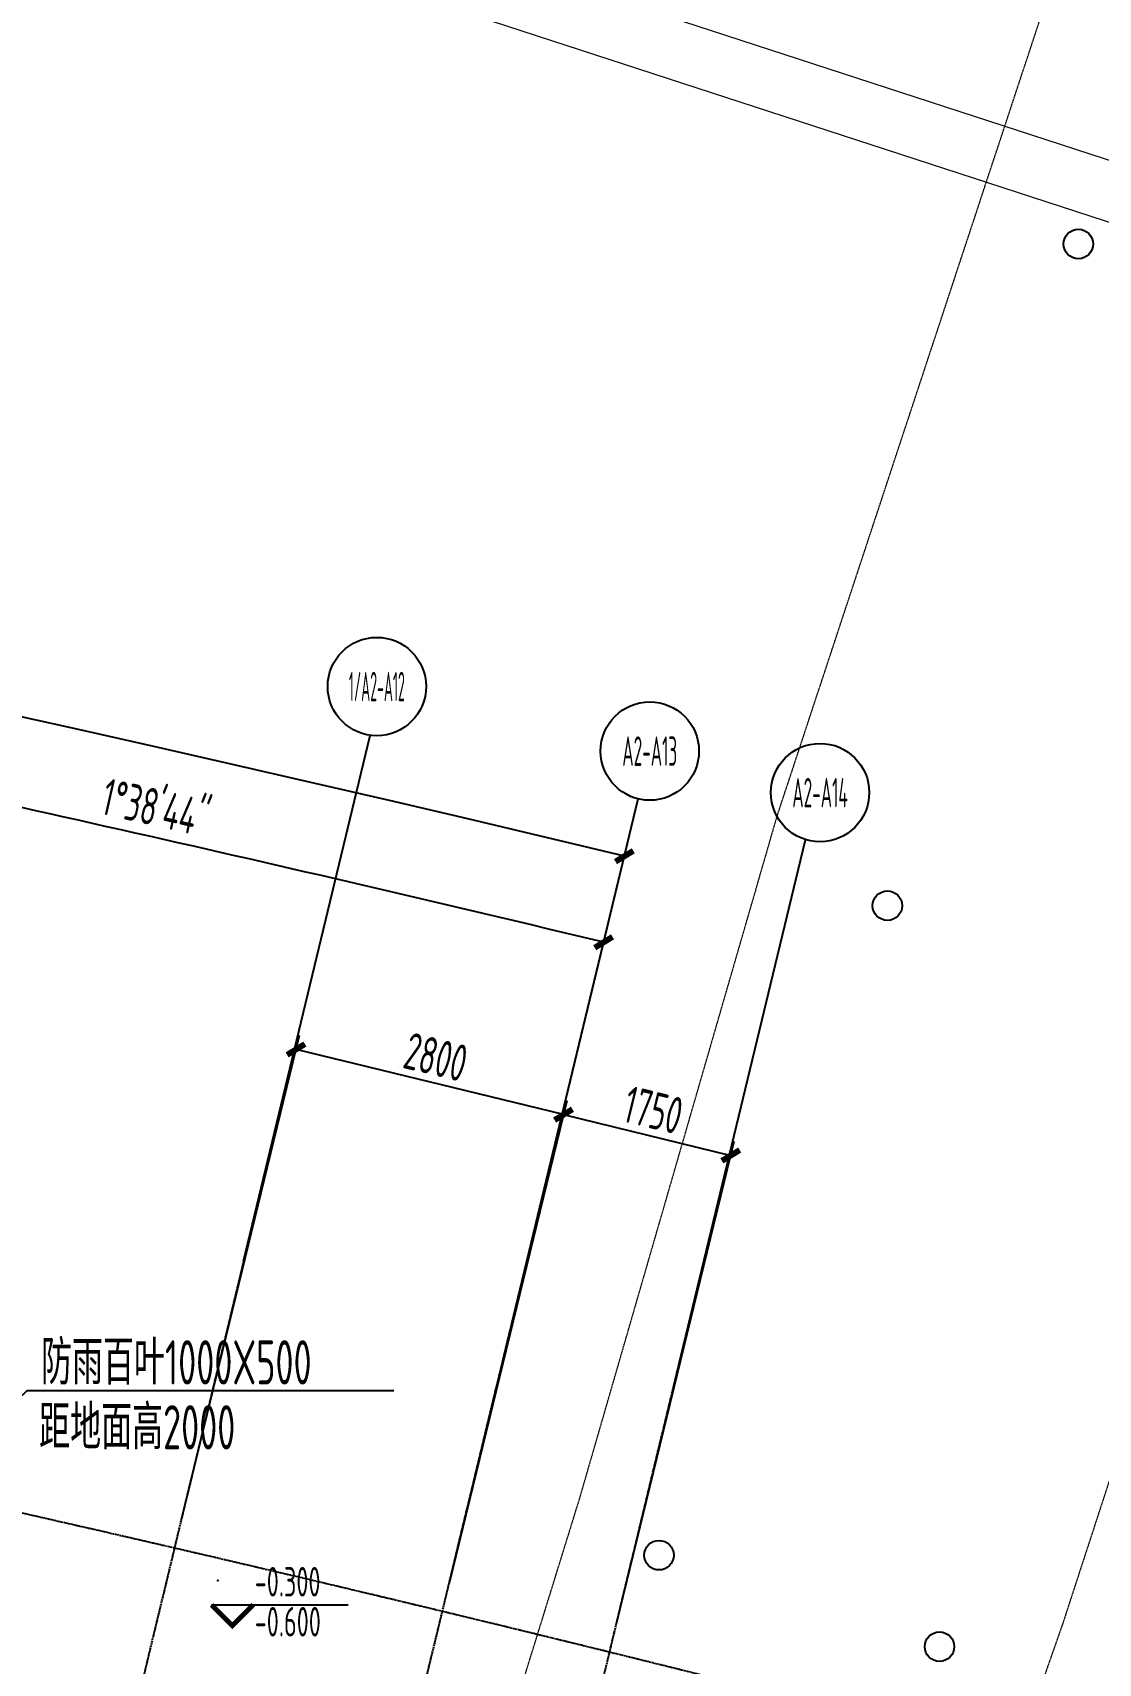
# Model space of a CAD drawing. Header units: millimetres. Extents: x 11639278 to 23698211, y -13072636 to -5537337.
# Drawn here: x 11850319 to 11861156, y -6380407 to -6363823 of the extents above; entities that cross this region are included whole.
import ezdxf
from ezdxf.enums import TextEntityAlignment as Align

# ---------------------------------------------------------------- set-up
doc = ezdxf.new("R2010")
doc.units = ezdxf.units.MM
doc.header["$LTSCALE"] = 10
for name, pattern in [('A2-RG-AXIS$0$CENTER', [2, 1.25, -0.25, 0.25, -0.25]), ('A2-RG-AXIS$0$DOTE', [2.42, 2, -0.2, 0.02, -0.2]), ('A2-RI-F1$0$Overhead 1_16_', [2.579687, 1.5875, -0.992188])]:
    doc.linetypes.add(name, pattern=pattern)
for name, color, linetype in [('A2-RG-AXIS$0$A-AXIS', 1, 'Continuous'), ('A2-RG-AXIS$0$A-DIMS-100', 1, 'Continuous'), ('A2-RG-AXIS$0$A-GRID', 1, 'A2-RG-AXIS$0$CENTER'), ('A2-RG-AXIS$0$A-SYMB', 4, 'Continuous'), ('A2-RI-F1$0$A-SYMB', 4, 'Continuous'), ('A2-RI-F1$0$A-SYMB-AREA', 4, 'Continuous'), ('A2-RI-F1$0$A-SYMB-NAME', 4, 'Continuous'), ('A2-RI-F1$0$A-WALL', 7, 'Continuous'), ('A2-RS-F1$0$A-HATH-GRAY', 8, 'Continuous')]:
    doc.layers.add(name, color=color, linetype=linetype)
doc.layers.add('A2-RI-F1$0$A-DETL-LLIN', color=3, linetype='Continuous', lineweight=5)
doc.layers.add('A2-RI-F1$0$A-FLOR-OVHD', color=8, linetype='A2-RI-F1$0$Overhead 1_16_', lineweight=5)
doc.styles.add('A2-RG-AXIS$0$ECADI', font='hzs.shx', dxfattribs={"width": 0.7, "bigfont": 'hztxt.shx'})
doc.styles.add('A2-RG-AXIS$0$XD2008', font='hzs.shx', dxfattribs={"width": 0.7, "bigfont": 'hztxt.shx'})
doc.styles.add('A2-RI-F1$0$ECADI', font='hzs.shx', dxfattribs={"width": 0.7, "bigfont": 'hztxt.shx'})
doc.styles.add('A2-RI-F1$0$XD2008', font='hzs.shx', dxfattribs={"width": 0.7, "bigfont": 'hztxt.shx'})
doc.dimstyles.new('A2-RG-AXIS$0$XD150', dxfattribs={"dimscale": 300, "dimtxt": 2.5, "dimasz": 1.5, "dimexe": 1, "dimexo": 2, "dimgap": 0.5, "dimtad": 1, "dimdec": 0, "dimdsep": 46, "dimtxsty": 'A2-RG-AXIS$0$XD2008', "dimcen": 2.5, "dimclrt": 4, "dimaunit": 1, "dimadec": 3, "dimazin": 0, "dimtfac": 1, "dimtdec": 0, "dimtmove": 2, "dimatfit": 3, "dimfxl": 0, "dimtolj": 1, "dimtzin": 0, "dimarcsym": 0})
doc.dimstyles.new('A2-RG-AXIS$0$XD150$0', dxfattribs={"dimscale": 150, "dimtxt": 2.5, "dimasz": 1, "dimexe": 1, "dimexo": 2, "dimgap": 0.5, "dimtad": 1, "dimdec": 0, "dimdsep": 46, "dimtxsty": 'A2-RG-AXIS$0$XD2008', "dimblk": 'A2-RG-AXIS$0$_ArchTick', "dimcen": 2.5, "dimclrt": 4, "dimaunit": 1, "dimadec": 0, "dimazin": 0, "dimtfac": 1, "dimtdec": 0, "dimtmove": 2, "dimatfit": 3, "dimfxl": 0, "dimtolj": 1, "dimtzin": 0, "dimarcsym": 0})

# ---------------------------------------------------------------- blocks, each defined once
blk = doc.blocks.new('A2-RG-AXIS$0$ECADI-TAG-GRID')
at = {"color": 13}
blk.add_circle((0, 0), 5, dxfattribs=at)
at = {"style": 'A2-RG-AXIS$0$ECADI', "width": 0.7}
blk.add_attdef('GRID', text='', height=5, dxfattribs=at).set_placement((0, 0), align=Align.MIDDLE)
blk = doc.blocks.new('A2-RG-AXIS$0$_ArchTick')
at = {"color": 0, "linetype": 'ByBlock', "const_width": 0.4}
blk.add_lwpolyline([(-0.5, -0.5), (0.5, 0.5)], dxfattribs=at)
blk = doc.blocks.new('*D503')
at = {"layer": 'A2-RG-AXIS$0$A-DIMS-100', "color": 0, "lineweight": -2, "ltscale": 3, "transparency": 16777216}
for p, q in [((11753070, -6371598), (11752455, -6363872)), ((11854556, -6379588), (11856371, -6372053))]:
    blk.add_line(p, q, dxfattribs=at)
blk.add_arc((11778731, -6694179), 331200, 76.44866, 94.54827, dxfattribs=at)
at = {"layer": 'Defpoints', "color": 0, "ltscale": 3, "transparency": 16777216}
for p in [(11822065, -6365826), (11753093, -6371897), (11854485, -6379879), (11778731, -6694179)]:
    blk.add_point(p, dxfattribs=at)
at = {"layer": 'A2-RG-AXIS$0$A-DIMS-100', "color": 0, "lineweight": -2, "ltscale": 3, "transparency": 16777216, "xscale": 150, "yscale": 150, "zscale": 150}
for p, rotation in [((11752467, -6364022), 184.5482656226652), ((11856336, -6372199), 346.4486630674553)]:
    blk.add_blockref('A2-RG-AXIS$0$_ArchTick', p, dxfattribs=dict(at, rotation=rotation))
at = {"layer": 'A2-RG-AXIS$0$A-DIMS-100', "color": 4, "ltscale": 3, "transparency": 16777216, "insert": (11804749, -6363703), "char_height": 375, "attachment_point": 5, "rotation": 355.4985, "style": 'A2-RG-AXIS$0$XD2008'}
blk.add_mtext('\\A1;18°5\'59"', dxfattribs=at)
blk = doc.blocks.new('*D514')
at = {"layer": 'A2-RG-AXIS$0$A-DIMS-100', "color": 0, "lineweight": -2, "ltscale": 3, "transparency": 16777216}
for p, q in [((11845491, -6377540), (11846904, -6370837)), ((11854556, -6379588), (11856161, -6372928))]:
    blk.add_line(p, q, dxfattribs=at)
blk.add_arc((11778731, -6694179), 330300, 76.44866, 78.09408, dxfattribs=at)
at = {"layer": 'Defpoints', "color": 0, "ltscale": 3, "transparency": 16777216}
for p in [(11853048, -6372348), (11845429, -6377834), (11854485, -6379879), (11778731, -6694179)]:
    blk.add_point(p, dxfattribs=at)
at = {"layer": 'A2-RG-AXIS$0$A-DIMS-100', "color": 0, "lineweight": -2, "ltscale": 3, "transparency": 16777216, "xscale": 150, "yscale": 150, "zscale": 150}
for p, rotation in [((11846873, -6370984), 168.0940794046412), ((11856125, -6373074), 346.4486609929079)]:
    blk.add_blockref('A2-RG-AXIS$0$_ArchTick', p, dxfattribs=dict(at, rotation=rotation))
at = {"layer": 'A2-RG-AXIS$0$A-DIMS-100', "color": 4, "ltscale": 3, "transparency": 16777216, "insert": (11851573, -6371705), "char_height": 375, "attachment_point": 5, "rotation": 347.2714, "style": 'A2-RG-AXIS$0$XD2008'}
blk.add_mtext('\\A1;1°38\'44"', dxfattribs=at)
blk = doc.blocks.new('*D549')
at = {"layer": 'A2-RG-AXIS$0$A-DIMS-100', "color": 0, "lineweight": -2, "ltscale": 3, "transparency": 16777216}
for p, q in [((11854556, -6379588), (11855753, -6374682)), ((11855717, -6374827), (11857418, -6375242)), ((11856256, -6380002), (11857453, -6375096))]:
    blk.add_line(p, q, dxfattribs=at)
at = {"layer": 'Defpoints', "color": 0, "ltscale": 3, "transparency": 16777216}
for p in [(11857418, -6375242), (11854485, -6379879), (11856185, -6380294)]:
    blk.add_point(p, dxfattribs=at)
at = {"layer": 'A2-RG-AXIS$0$A-DIMS-100', "color": 0, "lineweight": -2, "ltscale": 3, "transparency": 16777216, "xscale": 150, "yscale": 150, "zscale": 150}
for p, rotation in [((11855717, -6374827), 166.2935912375839), ((11857418, -6375242), 346.2935912375839)]:
    blk.add_blockref('A2-RG-AXIS$0$_ArchTick', p, dxfattribs=dict(at, rotation=rotation))
at = {"layer": 'A2-RG-AXIS$0$A-DIMS-100', "color": 4, "ltscale": 3, "transparency": 16777216, "insert": (11856630, -6374780), "char_height": 375, "attachment_point": 5, "rotation": 346.2936, "style": 'A2-RG-AXIS$0$XD2008'}
blk.add_mtext('\\A1;1750', dxfattribs=at)
blk = doc.blocks.new('*D550')
at = {"layer": 'A2-RG-AXIS$0$A-DIMS-100', "color": 0, "lineweight": -2, "ltscale": 3, "transparency": 16777216}
for p, q in [((11851831, -6378944), (11853033, -6374018)), ((11855717, -6374827), (11852997, -6374164)), ((11854556, -6379588), (11855753, -6374682))]:
    blk.add_line(p, q, dxfattribs=at)
at = {"layer": 'Defpoints', "color": 0, "ltscale": 3, "transparency": 16777216}
for p in [(11852997, -6374164), (11851760, -6379235), (11854485, -6379879)]:
    blk.add_point(p, dxfattribs=at)
at = {"layer": 'A2-RG-AXIS$0$A-DIMS-100', "color": 0, "lineweight": -2, "ltscale": 3, "transparency": 16777216, "xscale": 150, "yscale": 150, "zscale": 150}
for p, rotation in [((11852997, -6374164), 166.2935912210491), ((11855717, -6374827), 346.2935912210492)]:
    blk.add_blockref('A2-RG-AXIS$0$_ArchTick', p, dxfattribs=dict(at, rotation=rotation))
at = {"layer": 'A2-RG-AXIS$0$A-DIMS-100', "color": 4, "ltscale": 3, "transparency": 16777216, "insert": (11854419, -6374241), "char_height": 375, "attachment_point": 5, "rotation": 346.2936, "style": 'A2-RG-AXIS$0$XD2008'}
blk.add_mtext('\\A1;2800', dxfattribs=at)
blk = doc.blocks.new('A2-RS-F1')
at = {"layer": 'A2-RS-F1$0$A-HATH-GRAY', "ltscale": 3}
h = blk.add_hatch(color=256, dxfattribs=at)
h.paths.add_polyline_path([(11790491, -6377046), (11789491, -6377011), (11789445, -6378310), (11790445, -6378346)], flags=16)
h.paths.add_polyline_path([(11794711, -6377236), (11794112, -6377197), (11794061, -6377996), (11794660, -6378034)], flags=0)
h.paths.add_polyline_path([(11794483, -6380779), (11793885, -6380740), (11793833, -6381539), (11794432, -6381577)], flags=0)
h.paths.add_polyline_path([(11793887, -6390061), (11793288, -6390022), (11793236, -6390821), (11793835, -6390859)], flags=0)
h.paths.add_polyline_path([(11793659, -6393604), (11793060, -6393565), (11793009, -6394364), (11793607, -6394402)], flags=0)
h.paths.add_polyline_path([(11789926, -6392936), (11788927, -6392901), (11788881, -6394200), (11789880, -6394236)], flags=16)
h.paths.add_polyline_path([(11781272, -6392739), (11780272, -6392732), (11780263, -6394032), (11781263, -6394039)], flags=16)
h.paths.add_polyline_path([(11772615, -6392791), (11771616, -6392812), (11771644, -6394112), (11772644, -6394090)], flags=16)
h.paths.add_polyline_path([(11771836, -6400549, 1), (11772736, -6400549, 1)])
h.paths.add_polyline_path([(11789602, -6400664, 1), (11788702, -6400664, 1)], flags=0)
h.paths.add_polyline_path([(11797126, -6401084, 1), (11798026, -6401084, 1)], flags=0)
h.paths.add_polyline_path([(11772267, -6376895), (11771267, -6376916), (11771295, -6378216), (11772295, -6378194)], flags=16)
h.paths.add_polyline_path([(11781380, -6376840), (11780380, -6376832), (11780371, -6378133), (11781371, -6378140)], flags=16)
h.paths.add_polyline_path([(11752826, -6385566), (11752029, -6385629), (11752188, -6387623), (11752985, -6387560)], flags=17)
h.paths.add_polyline_path([(11757363, -6385213), (11756565, -6385276), (11756724, -6387270), (11757521, -6387205)], flags=17)
h.paths.add_polyline_path([(11762965, -6393141), (11763031, -6394440), (11764030, -6394389), (11763964, -6393090)])
h.paths.add_polyline_path([(11793009, -6394364), (11793607, -6394402), (11793659, -6393604), (11793060, -6393565)], flags=17)
h.paths.add_polyline_path([(11793236, -6390821), (11793835, -6390859), (11793887, -6390061), (11793288, -6390022)], flags=17)
h.paths.add_polyline_path([(11793833, -6381539), (11794432, -6381577), (11794483, -6380779), (11793885, -6380740)], flags=17)
h.paths.add_polyline_path([(11794061, -6377996), (11794660, -6378034), (11794711, -6377236), (11794112, -6377197)], flags=17)
h.paths.add_polyline_path([(11762160, -6377261), (11762226, -6378560), (11763225, -6378509), (11763159, -6377211)], flags=17)
edge = h.paths.add_edge_path(flags=16)
edge.add_arc((11772286, -6400549), 450, 0, 360)
edge = h.paths.add_edge_path(flags=16)
edge.add_arc((11789152, -6400664), 450, 0, 360)
edge = h.paths.add_edge_path()
edge.add_arc((11763857, -6400856), 450, 0, 360)
edge = h.paths.add_edge_path(flags=17)
edge.add_arc((11797576, -6401084), 450, 0, 360)
edge = h.paths.add_edge_path()
edge.add_arc((11755441, -6401404), 450, 0, 360)
h.paths.add_polyline_path([(11756756, -6377587), (11756915, -6379580), (11756117, -6379644), (11755959, -6377650)], flags=17)
h.paths.add_polyline_path([(11757323, -6394797), (11758120, -6394731), (11758001, -6393238), (11757204, -6393301)])
h.paths.add_polyline_path([(11752786, -6395149), (11753584, -6395086), (11753449, -6393391), (11752652, -6393455)])
h.paths.add_polyline_path([(11751581, -6379997), (11752378, -6379934), (11752220, -6377940), (11751422, -6378003)])
edge = h.paths.add_edge_path()
edge.add_line((11771616, -6392813), (11771644, -6394112))
edge.add_line((11771644, -6394112), (11772644, -6394090))
edge.add_line((11772644, -6394090), (11772615, -6392791))
edge.add_line((11772615, -6392791), (11771616, -6392812))
edge.add_line((11780272, -6392732), (11780263, -6394032))
edge.add_line((11780263, -6394032), (11781263, -6394039))
edge.add_line((11781263, -6394039), (11781272, -6392739))
edge.add_line((11781272, -6392739), (11780272, -6392732))
edge.add_line((11788927, -6392901), (11788881, -6394200))
edge.add_line((11788881, -6394200), (11789880, -6394236))
edge.add_line((11789880, -6394236), (11789926, -6392936))
edge.add_line((11789926, -6392936), (11788927, -6392901))
edge.add_line((11789491, -6377011), (11789445, -6378310))
edge.add_line((11789445, -6378310), (11790445, -6378346))
edge.add_line((11790445, -6378346), (11790491, -6377046))
edge.add_line((11790491, -6377046), (11789491, -6377011))
edge.add_line((11780380, -6376833), (11780371, -6378133))
edge.add_line((11780371, -6378133), (11781371, -6378140))
edge.add_line((11781371, -6378140), (11781380, -6376840))
edge.add_line((11781380, -6376840), (11780380, -6376832))
edge.add_line((11771267, -6376917), (11771295, -6378216))
edge.add_line((11771295, -6378216), (11772295, -6378194))
edge.add_line((11772295, -6378194), (11772267, -6376895))
edge.add_line((11772267, -6376895), (11771267, -6376916))
edge.add_line((11756724, -6387270), (11757521, -6387205))
edge.add_line((11756565, -6385276), (11757363, -6385213))
edge.add_line((11756565, -6385276), (11756724, -6387270))
edge.add_line((11752188, -6387623), (11752985, -6387560))
edge.add_line((11752029, -6385629), (11752826, -6385566))
edge.add_line((11752029, -6385629), (11752188, -6387623))
edge.add_line((11752826, -6385566), (11752985, -6387560))
edge.add_line((11757362, -6385205), (11757521, -6387205))
edge = h.paths.add_edge_path()
edge.add_arc((11847549, -6408655), 450, 0, 360)
h.paths.add_polyline_path([(11818747, -6372607), (11817357, -6372439), (11817139, -6374226), (11818529, -6374394)])
h.paths.add_polyline_path([(11827964, -6373889), (11826580, -6373681), (11826310, -6375461), (11827695, -6375669)])
h.paths.add_polyline_path([(11837141, -6375435), (11835763, -6375187), (11835442, -6376958), (11836820, -6377206)])
h.paths.add_polyline_path([(11814457, -6396162), (11815847, -6396332), (11816041, -6394744), (11814651, -6394573)])
h.paths.add_polyline_path([(11851385, -6401917), (11850605, -6401738), (11850371, -6402710), (11851151, -6402890)])
h.paths.add_polyline_path([(11846960, -6400859), (11846180, -6400679), (11845946, -6401652), (11846725, -6401831)])
h.paths.add_polyline_path([(11841338, -6400630), (11839968, -6400341), (11840298, -6398776), (11841668, -6399064)])
h.paths.add_polyline_path([(11831506, -6398704), (11832883, -6398953), (11833168, -6397379), (11831791, -6397129)])
h.paths.add_polyline_path([(11823000, -6397310), (11824384, -6397520), (11824624, -6395938), (11823240, -6395728)])
h.paths.add_polyline_path([(11806985, -6395311), (11806189, -6395237), (11806300, -6394042), (11807096, -6394116)])
h.paths.add_polyline_path([(11800592, -6394829), (11801191, -6394867), (11801242, -6394069), (11800643, -6394030)])
h.paths.add_polyline_path([(11793009, -6394364), (11793607, -6394402), (11793659, -6393604), (11793060, -6393565)], flags=17)
h.paths.add_polyline_path([(11800820, -6391286), (11801419, -6391324), (11801470, -6390526), (11800871, -6390487)])
h.paths.add_polyline_path([(11793236, -6390821), (11793835, -6390859), (11793887, -6390061), (11793288, -6390022)], flags=17)
h.paths.add_polyline_path([(11853037, -6395064), (11853271, -6394091), (11852492, -6393912), (11852257, -6394884)])
h.paths.add_polyline_path([(11854912, -6387286), (11855146, -6386314), (11854366, -6386134), (11854132, -6387107)])
h.paths.add_polyline_path([(11846269, -6377243), (11844899, -6376956), (11844527, -6378717), (11845898, -6379005)])
h.paths.add_polyline_path([(11848612, -6394005), (11848846, -6393033), (11848067, -6392853), (11847832, -6393825)])
h.paths.add_polyline_path([(11850486, -6386227), (11850721, -6385255), (11849941, -6385076), (11849707, -6386048)])
h.paths.add_polyline_path([(11843712, -6384523), (11844299, -6384647), (11844423, -6384060), (11843836, -6383936)])
h.paths.add_polyline_path([(11842062, -6392351), (11842649, -6392475), (11842773, -6391888), (11842185, -6391764)])
h.paths.add_polyline_path([(11808357, -6373042), (11808955, -6373098), (11809029, -6372301), (11808432, -6372246)])
h.paths.add_polyline_path([(11793833, -6381539), (11794432, -6381577), (11794483, -6380779), (11793885, -6380740)], flags=17)
h.paths.add_polyline_path([(11801417, -6382005), (11802015, -6382043), (11802067, -6381245), (11801468, -6381206)])
h.paths.add_polyline_path([(11801644, -6378462), (11802243, -6378500), (11802294, -6377702), (11801696, -6377663)])
h.paths.add_polyline_path([(11794061, -6377996), (11794660, -6378034), (11794711, -6377236), (11794112, -6377197)], flags=17)
h.paths.add_polyline_path([(11808460, -6379480), (11807664, -6379406), (11807775, -6378211), (11808572, -6378285)])
edge = h.paths.add_edge_path(flags=16)
edge.add_arc((11772286, -6400549), 450, 0, 360)
edge = h.paths.add_edge_path(flags=17)
edge.add_arc((11789152, -6400664), 450, 0, 360)
edge = h.paths.add_edge_path(flags=17)
edge.add_arc((11797576, -6401084), 450, 0, 360)
edge = h.paths.add_edge_path()
edge.add_arc((11805984, -6401746), 450, 0, 360)
edge = h.paths.add_edge_path()
edge.add_arc((11814369, -6402649), 450, 0, 360)
edge = h.paths.add_edge_path()
edge.add_arc((11822726, -6403793), 450, 0, 360)
edge = h.paths.add_edge_path()
edge.add_arc((11831046, -6405176), 450, 0, 360)
edge = h.paths.add_edge_path()
edge.add_arc((11839323, -6406797), 450, 0, 360)
edge = h.paths.add_edge_path(flags=17)
edge.add_line((11771616, -6392813), (11771644, -6394112))
edge.add_line((11771644, -6394112), (11772644, -6394090))
edge.add_line((11772644, -6394090), (11772615, -6392791))
edge.add_line((11772615, -6392791), (11771616, -6392812))
edge.add_line((11780272, -6392732), (11780263, -6394032))
edge.add_line((11780263, -6394032), (11781263, -6394039))
edge.add_line((11781263, -6394039), (11781272, -6392739))
edge.add_line((11781272, -6392739), (11780272, -6392732))
edge.add_line((11788927, -6392901), (11788881, -6394200))
edge.add_line((11788881, -6394200), (11789880, -6394236))
edge.add_line((11789880, -6394236), (11789926, -6392936))
edge.add_line((11789926, -6392936), (11788927, -6392901))
edge.add_line((11789491, -6377011), (11789445, -6378310))
edge.add_line((11789445, -6378310), (11790445, -6378346))
edge.add_line((11790445, -6378346), (11790491, -6377046))
edge.add_line((11790491, -6377046), (11789491, -6377011))
edge.add_line((11780380, -6376833), (11780371, -6378133))
edge.add_line((11780371, -6378133), (11781371, -6378140))
edge.add_line((11781371, -6378140), (11781380, -6376840))
edge.add_line((11781380, -6376840), (11780380, -6376832))
edge.add_line((11771267, -6376917), (11771295, -6378216))
edge.add_line((11771295, -6378216), (11772295, -6378194))
edge.add_line((11772295, -6378194), (11772267, -6376895))
edge.add_line((11772267, -6376895), (11771267, -6376916))
edge = h.paths.add_edge_path()
edge.add_arc((11780720, -6400485), 450, 0, 360)
blk = doc.blocks.new('A2-RI-F1$0$ECADI-TAG-HGHT（国标）')
at = {"color": 1}
blk.add_line((-2.12, 2.12), (11.77, 2.12), dxfattribs=at)
at = {"color": 1, "const_width": 0.5}
blk.add_lwpolyline([(-2.12, 2.12), (0, 0), (2.12, 2.12)], dxfattribs=at)
at = {"color": 1}
blk.add_point((-1.48, 4.6), dxfattribs=at)
at = {"style": 'A2-RI-F1$0$XD2008', "width": 0.7}
blk.add_attdef('FL', text='', height=3, dxfattribs=at).set_placement((-2.69, 2.97), align=Align.RIGHT)
for tag, p in [('F.F.L.', (2.28, 2.97)), ('T.O.S.', (2.28, -1.1))]:
    blk.add_attdef(tag, p, '', height=3, dxfattribs=at)
blk = doc.blocks.new('A2-RI-F1$0$5erhfh')
at = {"layer": 'A2-RI-F1$0$A-SYMB-AREA', "style": 'A2-RI-F1$0$ECADI', "width": 0.7}
blk.add_attdef('340M2', text='', height=2.5, dxfattribs=at).set_placement((0, 1.25), align=Align.MIDDLE_LEFT)
at = {"layer": 'A2-RI-F1$0$A-SYMB-NAME', "style": 'A2-RI-F1$0$ECADI', "width": 0.7}
blk.add_attdef('CHINESENAME', (-12.29, 3.09), '', height=4.5, dxfattribs=at)
blk = doc.blocks.new('A2-RI-F1')
at = {"layer": 'A2-RI-F1$0$A-DETL-LLIN'}
for p, q in [((11852106.2, -6362133.9), (11864514, -6366178.2)), ((11851349.8, -6362518.5), (11864898.5, -6366934.6))]:
    blk.add_line(p, q, dxfattribs=at)
at = {"layer": 'A2-RI-F1$0$A-FLOR-OVHD', "ltscale": 0.3}
for p, q in [((11857890.9, -6371785.5), (11861002.9, -6362353.9)), ((11860155.6, -6364921.8), (11860155.6, -6364921.8)), ((11864265.5, -6369348.6), (11860796.8, -6379990.6)), ((11855881.7, -6378728.2), (11857890.9, -6371785.5)), ((11860796.8, -6379990.6), (11859163.2, -6384677.9))]:
    blk.add_line(p, q, dxfattribs=at)
blk.add_lwpolyline([(11854848.2, -6382067.6), (11855881.7, -6378728.2)], dxfattribs=at)
at = {"layer": 'A2-RI-F1$0$A-SYMB'}
blk.add_lwpolyline([(11853991, -6377637), (11850259, -6377637), (11848897, -6378944)], dxfattribs=at)
at = {"layer": 'A2-RI-F1$0$A-WALL'}
for centre in [(11860952.4, -6365973.1), (11859010.4, -6372702.3), (11856688.1, -6379307.4), (11859540.4, -6380237.1)]:
    blk.add_circle(centre, 150, dxfattribs=at)
blk.add_blockref('A2-RS-F1', (0, 0))
ref = blk.add_blockref('A2-RI-F1$0$5erhfh', (11851633.4, -6377880), dxfattribs=dict(xscale=100, yscale=100, zscale=100))
ref.add_attrib('CHINESENAME', '防雨百叶1000X500', (11850404.2, -6377571.2), dxfattribs={"layer": 'A2-RI-F1$0$A-SYMB-NAME', "height": 450, "style": 'A2-RI-F1$0$ECADI', "width": 0.7})
ref = blk.add_blockref('A2-RI-F1$0$5erhfh', (11851614.2, -6378540.3), dxfattribs=dict(xscale=100, yscale=100, zscale=100))
ref.add_attrib('CHINESENAME', '距地面高2000', (11850385, -6378231.5), dxfattribs={"layer": 'A2-RI-F1$0$A-SYMB-NAME', "height": 450, "style": 'A2-RI-F1$0$ECADI', "width": 0.7})
at = {"layer": 'A2-RI-F1$0$A-SYMB', "xscale": 99.99999999989086, "yscale": 99.99999999989086, "zscale": 99.99999999989086}
blk.add_blockref('A2-RI-F1$0$ECADI-TAG-HGHT（国标）', (11852349.6, -6380024.1), dxfattribs=at).add_auto_attribs({'F.F.L.': '-0.300', 'T.O.S.': '-0.600'})
blk = doc.blocks.new('A2-RG-AXIS')
at = {"layer": 'A2-RG-AXIS$0$A-AXIS', "ltscale": 3}
for p, q in [((11852463.3, -6376318.4), (11853752, -6370971.7)), ((11855188.2, -6376962.8), (11856476.8, -6371616.3)), ((11856889.5, -6377372.8), (11858177.1, -6372030.6))]:
    blk.add_line(p, q, dxfattribs=at)
at = {"layer": 'A2-RG-AXIS$0$A-GRID', "linetype": 'A2-RG-AXIS$0$DOTE'}
for p, q in [((11852463.3, -6376318.4), (11846488, -6401109.5)), ((11845769.4, -6416040.8), (11855178.4, -6377003.5)), ((11847468.7, -6416458.9), (11856889.5, -6377372.8))]:
    blk.add_line(p, q, dxfattribs=at)
for radius in [323300, 316700]:
    blk.add_arc((11778730.7, -6694178.7), radius, 75.589285, 95.407644, dxfattribs=at)
at = {"layer": 'A2-RG-AXIS$0$A-SYMB'}
ref = blk.add_blockref('A2-RG-AXIS$0$ECADI-TAG-GRID', (11853819.1, -6370473.6), dxfattribs=dict(at, xscale=100, yscale=100, zscale=100))
ref.add_attrib('GRID', '1/A2-A12', dxfattribs={"layer": '0', "extrusion": (0, 0, -1), "height": 300, "style": 'A2-RG-AXIS$0$ECADI', "text_generation_flag": 2, "width": 0.4}).set_placement((-11853819.1, -6370473.6), align=Align.MIDDLE)
ref = blk.add_blockref('A2-RG-AXIS$0$ECADI-TAG-GRID', (11856594.1, -6371129.8), dxfattribs=dict(at, xscale=100, yscale=100, zscale=100))
ref.add_attrib('GRID', 'A2-A13', dxfattribs={"layer": '0', "extrusion": (0, 0, -1), "height": 300, "style": 'A2-RG-AXIS$0$ECADI', "text_generation_flag": 2, "width": 0.5}).set_placement((-11856594.1, -6371129.8), align=Align.MIDDLE)
ref = blk.add_blockref('A2-RG-AXIS$0$ECADI-TAG-GRID', (11858325.5, -6371552.1), dxfattribs=dict(at, xscale=100, yscale=100, zscale=100))
ref.add_attrib('GRID', 'A2-A14', dxfattribs={"layer": '0', "extrusion": (0, 0, -1), "height": 300, "style": 'A2-RG-AXIS$0$ECADI', "text_generation_flag": 2, "width": 0.5}).set_placement((-11858325.5, -6371552.1), align=Align.MIDDLE)
at = {"layer": 'A2-RG-AXIS$0$A-DIMS-100', "ltscale": 3}
for base, p1, p2, picture, middle in [((11822064.9, -6365825.9), (11854485.2, -6379879.3), (11753093.4, -6371896.8), '*D503', (11804748.6, -6363703.1)), ((11853048.1, -6372348), (11845429.2, -6377833.7), (11854485.2, -6379879.3), '*D514', (11851572.6, -6371705.1))]:
    dim = blk.add_angular_dim_3p(base=base, center=(11778730.7, -6694178.7), p1=p1, p2=p2, dimstyle='A2-RG-AXIS$0$XD150', override={"dimscale": 150, "dimasz": 1, "dimblk": 'A2-RG-AXIS$0$_ArchTick', "dimadec": 4}, dxfattribs=at)
    dim.commit()
    dim.dimension.update_dxf_attribs({"geometry": picture, "text_midpoint": middle})
dim = blk.add_linear_dim(base=(11852997.1, -6374163.9), p1=(11854485.2, -6379879.3), p2=(11851760.3, -6379235), angle=166.29359, dimstyle='A2-RG-AXIS$0$XD150$0', dxfattribs=at)
dim.commit()
dim.dimension.update_dxf_attribs({"geometry": '*D550', "text_midpoint": (11854419.4, -6374240.6)})
dim = blk.add_aligned_dim(p1=(11854485.2, -6379879.3), p2=(11856185.4, -6380293.9), distance=5200, dimstyle='A2-RG-AXIS$0$XD150$0', dxfattribs=at)
dim.commit()
dim.dimension.update_dxf_attribs({"geometry": '*D549', "text_midpoint": (11856629.6, -6374779.7)})

msp = doc.modelspace()

# ---------------------------------------------------------------- block references
for name in ['A2-RI-F1', 'A2-RG-AXIS', 'A2-RS-F1']:
    msp.add_blockref(name, (0, 0))

doc.saveas('drawing.dxf')
